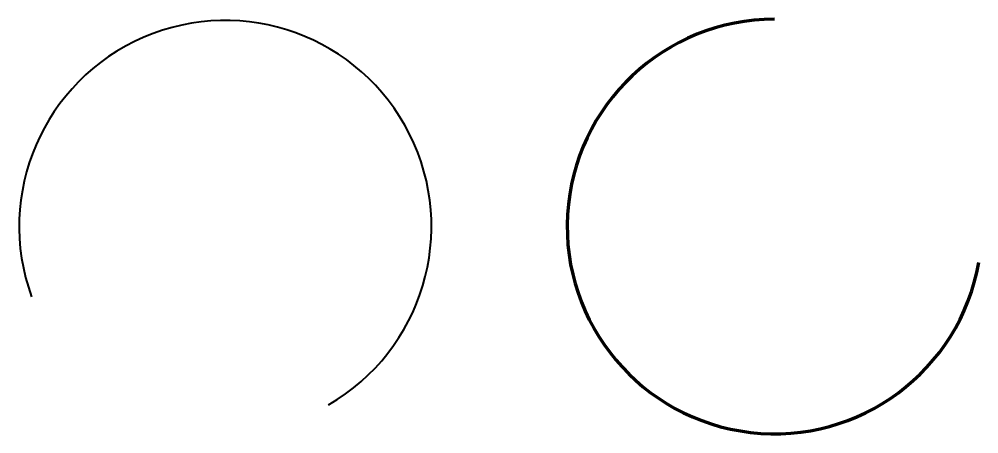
# Model space of a CAD drawing. Header units: millimetres. Extents: x 145 to 214.9, y 154.9 to 185.1.
import ezdxf

# ---------------------------------------------------------------- set-up
doc = ezdxf.new("R2010")
doc.units = ezdxf.units.MM

msp = doc.modelspace()

# ---------------------------------------------------------------- linework, layer by layer
at = {"color": 1, "linetype": 'Continuous', "lineweight": 40}
msp.add_arc((160, 170), 15.011, 300, 200, dxfattribs=at)
at = {"color": 2, "linetype": 'Continuous', "lineweight": 100}
msp.add_arc((200, 170), 15.103, 90, 350, dxfattribs=at)

doc.saveas('drawing.dxf')
